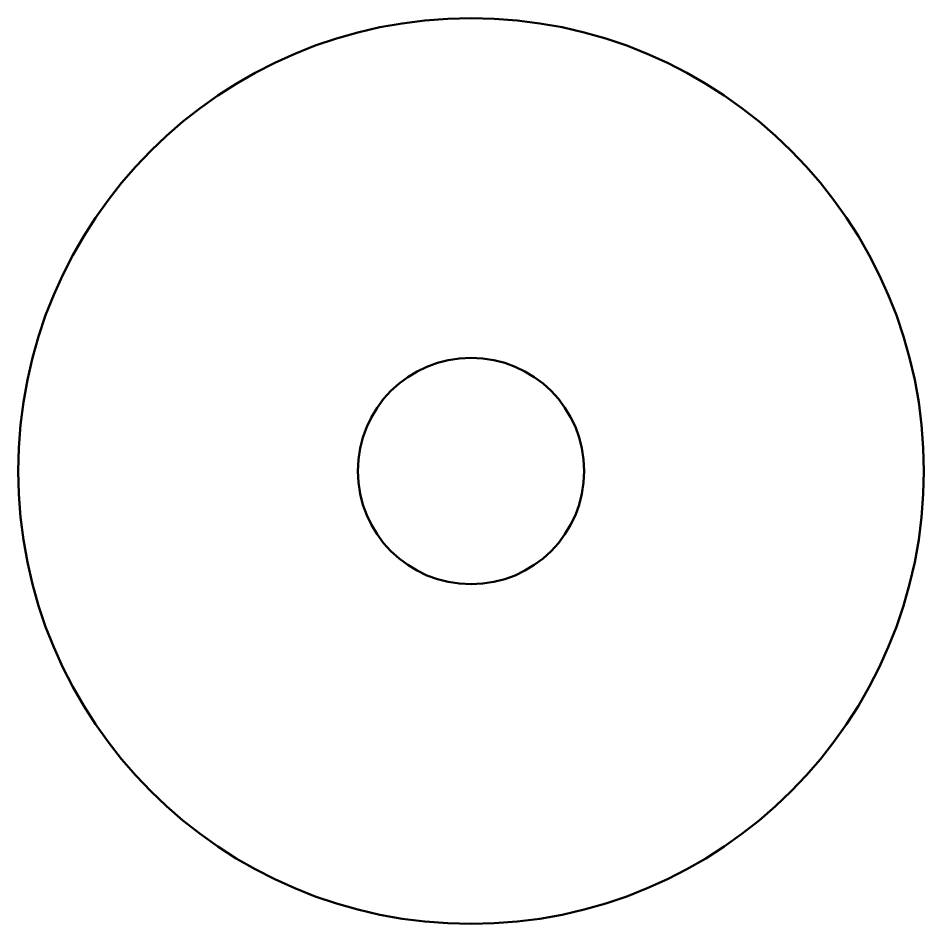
# Model space of a CAD drawing. Header units: millimetres. Extents: x 127 to 327, y 175 to 375.
import ezdxf

# ---------------------------------------------------------------- set-up
doc = ezdxf.new("R2010")
doc.units = ezdxf.units.MM
doc.layers.add('Visible (ANSI)', color=7, linetype='Continuous', lineweight=50)

msp = doc.modelspace()

# ---------------------------------------------------------------- linework, layer by layer
at = {"layer": 'Visible (ANSI)'}
for radius in [100, 25]:
    msp.add_circle((226.74, 274.82), radius, dxfattribs=at)

doc.saveas('drawing.dxf')
